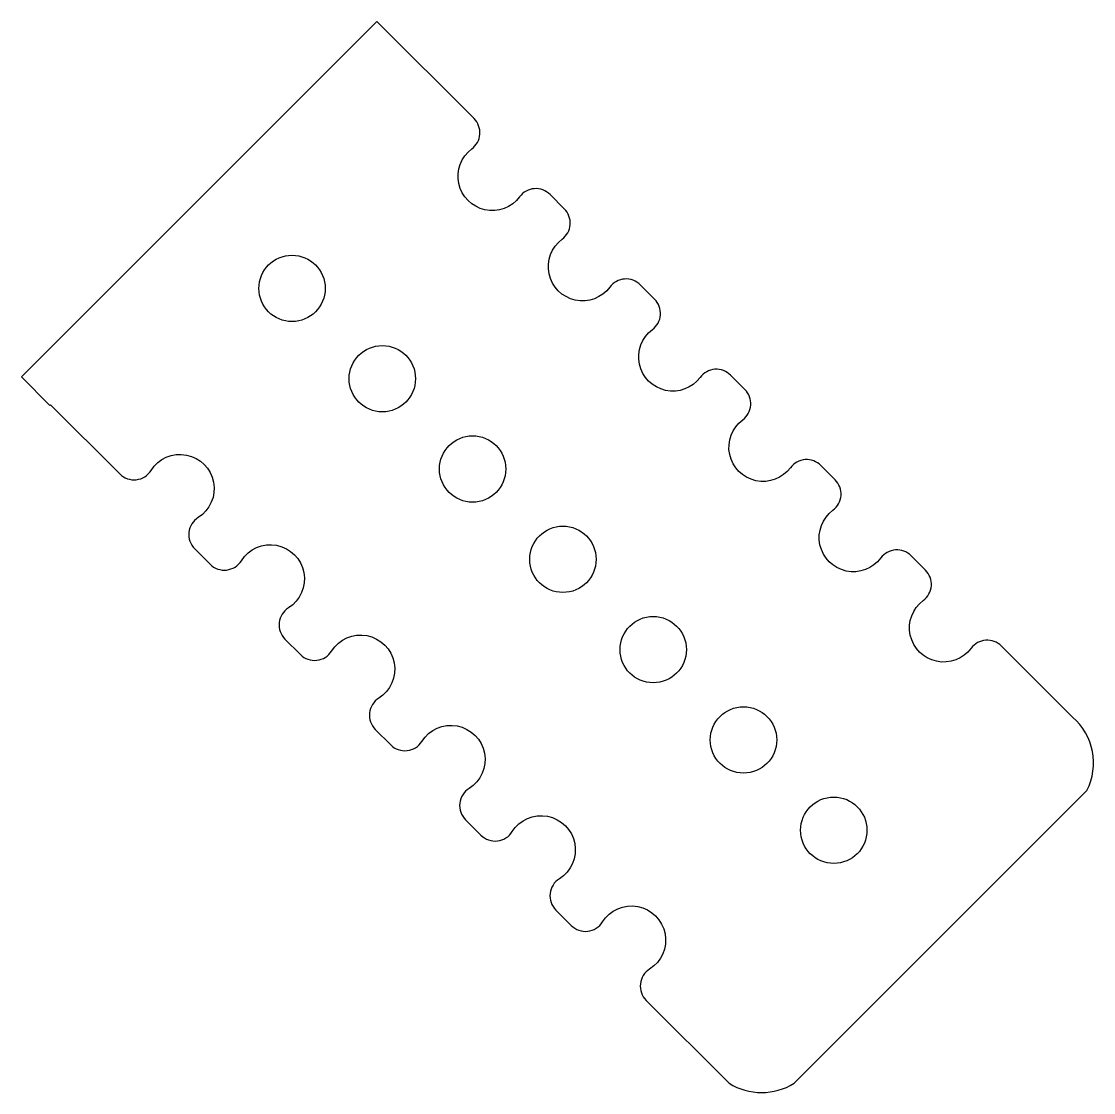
# Model space of a CAD drawing. Header units: millimetres. Extents: x -65.4 to -12.1, y 12.2 to 65.4.
import ezdxf

# ---------------------------------------------------------------- set-up
doc = ezdxf.new("R2010")
doc.units = ezdxf.units.MM
doc.layers.get('0').update_dxf_attribs({"linetype": 'CONTINUOUS'})

msp = doc.modelspace()

# ---------------------------------------------------------------- linework, layer by layer
msp.add_lwpolyline([(-65.407, 47.73), (-63.993, 46.315), (-63.958, 46.351), (-60.516, 42.909, 0.481483), (-58.962, 43.084, -1.253576), (-56.618, 40.74, 0.481483), (-56.793, 39.186), (-56.026, 38.419, 0.481483), (-54.472, 38.594, -1.253576), (-52.128, 36.25, 0.481483), (-52.303, 34.696), (-51.536, 33.929, 0.481483), (-49.982, 34.104, -1.253576), (-47.638, 31.76, 0.481483), (-47.813, 30.206), (-47.046, 29.439, 0.481483), (-45.492, 29.613, -1.253576), (-43.148, 27.269, 0.481483), (-43.323, 25.716), (-42.555, 24.948, 0.481483), (-41.002, 25.123, -1.253576), (-38.658, 22.779, 0.481483), (-38.833, 21.226), (-38.065, 20.458, 0.481483), (-36.512, 20.633, -1.253576), (-34.168, 18.289, 0.481483), (-34.342, 16.735), (-30.218, 12.611, 0.284954), (-26.987, 12.611), (-12.429, 27.169, 0.348026), (-13.136, 30.814), (-16.673, 34.35, 0.45764), (-18.182, 34.24, -1.157752), (-20.561, 36.619, 0.45764), (-20.45, 38.128), (-21.163, 38.84, 0.45764), (-22.672, 38.73, -1.157752), (-25.051, 41.109, 0.45764), (-24.941, 42.618), (-25.653, 43.331, 0.45764), (-27.162, 43.22, -1.157752), (-29.541, 45.599, 0.45764), (-29.431, 47.108), (-30.143, 47.821, 0.45764), (-31.653, 47.71, -1.157752), (-34.031, 50.089, 0.45764), (-33.921, 51.598), (-34.633, 52.311, 0.45764), (-36.143, 52.2, -1.157752), (-38.521, 54.579, 0.45764), (-38.411, 56.089), (-39.123, 56.801, 0.45764), (-40.633, 56.691, -1.157752), (-43.011, 59.069, 0.45764), (-42.901, 60.579), (-47.73, 65.407)], format="xyb", close=True)
for centre in [(-51.952, 52.134), (-47.462, 47.644), (-42.972, 43.154), (-38.482, 38.664), (-33.992, 34.174), (-29.501, 29.683), (-25.011, 25.193)]:
    msp.add_circle(centre, 1.65)

doc.saveas('drawing.dxf')
